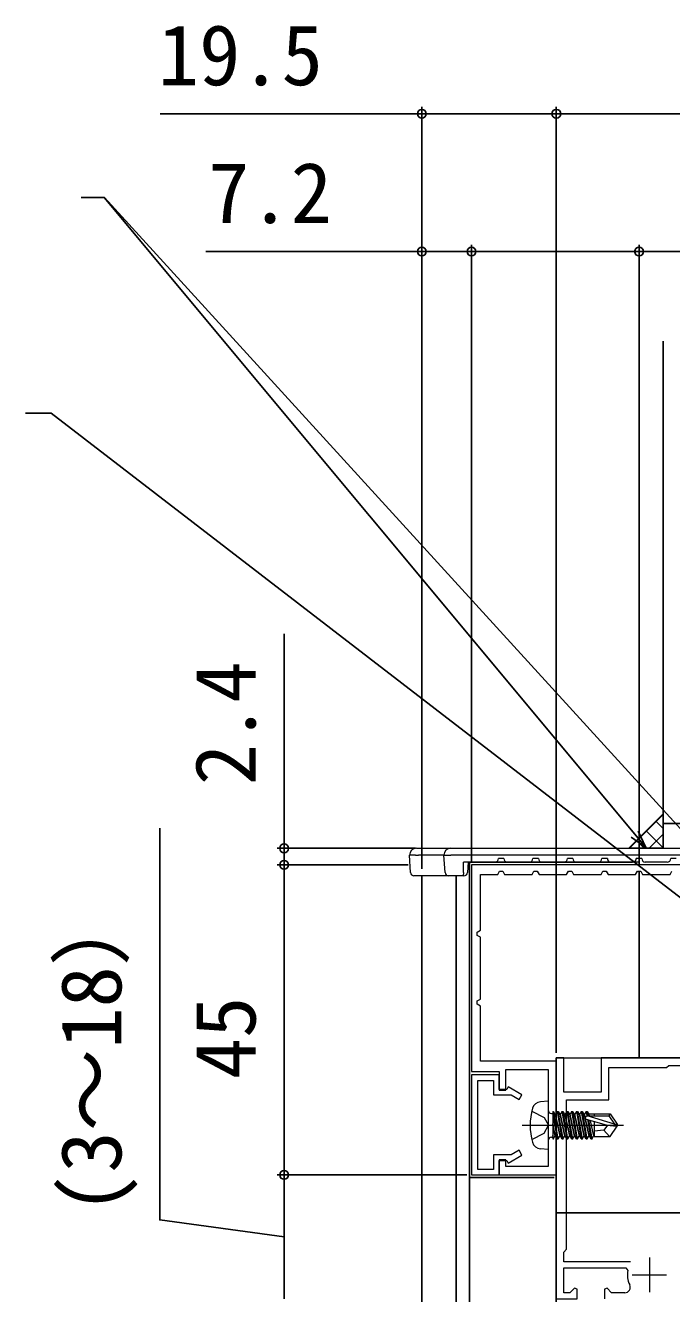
# Model space of a CAD drawing. Units: millimetres, scale not verified. Extents: x -525 to 525, y -783 to 779.
# Drawn here: x -311 to -217.2, y 304.1 to 488.2 of the extents above; entities that cross this region are included whole.
import ezdxf
from ezdxf.enums import TextEntityAlignment as Align

# ---------------------------------------------------------------- set-up
doc = ezdxf.new("R2010")
doc.units = ezdxf.units.MM
doc.header["$LTSCALE"] = 4
doc.layers.add('0-2_YKK_11', color=7, linetype='Continuous', lineweight=18)
doc.layers.add('0-5_YKK_13', color=4, linetype='Continuous', lineweight=18)
for name, color, linetype in [('0-4_YKK_12', 2, 'Continuous'), ('0-6_YKK_D', 6, 'Continuous'), ('0-8_YSS_K', 3, 'Continuous'), ('0-9_YSS_KE', 3, 'Continuous')]:
    doc.layers.add(name, color=color, linetype=linetype)
doc.styles.add('ＭＳ ゴシック', font='')
doc.styles.get('ＭＳ ゴシック').set_extended_font_data('MS Gothic')

msp = doc.modelspace()

# ---------------------------------------------------------------- linework, layer by layer
at = {"layer": '0-2_YKK_11', "color": 211}
for p, q in [((-220.449, 309.371), (-220.449, 304.371)), ((-222.949, 306.871), (-217.949, 306.871))]:
    msp.add_line(p, q, dxfattribs=at)
at = {"layer": '0-2_YKK_11', "color": 30}
for points in [[(-191.949, 366.371), (-246.249, 366.371), (-246.249, 336.371), (-242.249, 336.371), (-242.249, 333.671), (-241.249, 333.671), (-241.249, 336.671), (-235.149, 336.671), (-235.149, 322.571), (-241.249, 322.571), (-241.249, 323.571), (-242.249, 323.571), (-242.249, 321.371), (-233.949, 321.371), (-233.949, 337.871), (-244.949, 337.871), (-244.949, 345.871), (-245.449, 346.126), (-245.449, 346.616), (-244.949, 346.871), (-244.949, 355.871), (-245.449, 356.126), (-245.449, 356.616), (-244.949, 356.871), (-244.949, 364.971), (-242.449, 364.971), (-242.194, 365.471), (-241.704, 365.471), (-241.449, 364.971), (-237.449, 364.971), (-237.194, 365.471), (-236.704, 365.471), (-236.449, 364.971), (-232.449, 364.971), (-232.194, 365.471), (-231.704, 365.471), (-231.449, 364.971), (-227.449, 364.971), (-227.194, 365.471), (-226.704, 365.471)], [(-226.704, 365.471), (-226.449, 364.971), (-222.449, 364.971), (-222.194, 365.471), (-221.704, 365.471), (-221.449, 364.971), (-217.449, 364.971), (-217.194, 365.471)]]:
    msp.add_lwpolyline(points, dxfattribs=at)
at = {"layer": '0-2_YKK_11', "color": 211}
for points in [[(-152.949, 338.371), (-227.449, 338.371), (-227.449, 333.371), (-232.849, 333.371), (-232.849, 338.371), (-233.949, 338.371), (-233.949, 303.371), (-230.949, 303.371), (-230.949, 304.771), (-231.319, 304.925), (-231.973, 304.271), (-232.849, 304.271), (-232.849, 307.871), (-223.878, 307.871), (-223.584, 307.511)], [(-223.17, 308.771), (-232.849, 308.771), (-232.849, 310.171), (-232.449, 310.571), (-232.449, 332.271), (-226.349, 332.271), (-226.349, 336.971), (-217.949, 336.971), (-217.649, 337.271), (-164.849, 337.271), (-164.449, 336.871), (-154.449, 336.871), (-154.449, 304.571), (-166.75, 304.571)], [(-224.021, 304.271), (-225.925, 304.271), (-226.579, 304.925), (-226.949, 304.771), (-226.949, 303.371)]]:
    msp.add_lwpolyline(points, dxfattribs=at)
at = {"layer": '0-2_YKK_11', "color": 30}
msp.add_lwpolyline([(-246.249, 335.871), (-246.249, 321.371), (-242.249, 321.371), (-242.249, 323.471), (-241.149, 323.471), (-240.934, 323.098), (-238.949, 324.244), (-239.349, 324.937), (-240.502, 324.271), (-243.049, 324.271), (-243.049, 322.171), (-245.349, 322.171), (-245.349, 335.071), (-243.049, 335.071), (-243.049, 332.971), (-240.502, 332.971), (-239.349, 332.306), (-238.949, 332.999), (-240.934, 334.144), (-241.149, 333.771), (-242.249, 333.771), (-242.249, 335.871)], close=True, dxfattribs=at)
at = {"layer": '0-2_YKK_11', "color": 211}
for centre, radius, start, end in [((-220.449, 306.871), 3.2, 168.46306, 206.74369), ((-224.021, 305.071), 0.8, 269.99998, 26.74369)]:
    msp.add_arc(centre, radius, start, end, dxfattribs=at)
at = {"layer": '0-4_YKK_12'}
for p, q in [((-246.549, 366.771), (-222.949, 366.771)), ((-221.949, 366.771), (-221.949, 366.371)), ((-253.448, 117.599), (-253.448, 364.771)), ((-248.46, 364.771), (-248.46, 117.599)), ((-221.949, 365.471), (-221.949, 338.371)), ((-234.249, 320.971), (-246.549, 320.971)), ((-233.949, 321.071), (-233.949, 295.871)), ((-233.949, 315.871), (-152.949, 315.871)), ((-233.949, 315.871), (-233.949, 295.871))]:
    msp.add_line(p, q, dxfattribs=at)
msp.add_lwpolyline([(-246.549, 366.771), (-246.549, 320.971), (-246.549, 117.599)], dxfattribs=at)
at = {"layer": '0-5_YKK_13'}
for p, q in [((-254.249, 368.771), (-253.363, 368.771)), ((-253.363, 368.771), (-249.249, 368.771)), ((-249.249, 368.771), (-191.949, 368.771)), ((-254.355, 367.771), (-255.249, 367.771)), ((-255.094, 365.241), (-255.249, 367.771)), ((-254.355, 367.771), (-253.916, 367.771)), ((-250.249, 367.771), (-253.916, 367.771)), ((-250.249, 367.771), (-249.249, 367.771)), ((-250.094, 365.241), (-250.249, 367.771)), ((-191.949, 367.771), (-249.249, 367.771)), ((-242.849, 366.771), (-247.405, 366.771)), ((-246.749, 366.771), (-246.843, 365.241)), ((-241.549, 367.271), (-242.349, 367.271)), ((-237.849, 366.771), (-241.049, 366.771)), ((-236.549, 367.271), (-237.349, 367.271)), ((-232.849, 366.771), (-236.049, 366.771)), ((-231.549, 367.271), (-232.349, 367.271)), ((-227.849, 366.771), (-231.049, 366.771)), ((-226.549, 367.271), (-227.349, 367.271)), ((-221.949, 366.771), (-226.049, 366.771)), ((-221.549, 367.271), (-222.349, 367.271)), ((-217.849, 366.771), (-221.049, 366.771)), ((-216.549, 367.271), (-217.349, 367.271)), ((-253.706, 364.771), (-254.595, 364.771)), ((-253.555, 364.771), (-253.706, 364.771)), ((-249.595, 364.771), (-253.555, 364.771)), ((-249.249, 364.771), (-249.595, 364.771)), ((-247.534, 364.771), (-249.249, 364.771)), ((-247.342, 364.771), (-247.534, 364.771)), ((-235.147, 332.071), (-236.266, 331.973)), ((-235.147, 332.071), (-235.147, 325.071)), ((-234.647, 330.301), (-234.447, 330.301)), ((-234.447, 330.55), (-234.447, 326.592)), ((-234.447, 330.55), (-234.36, 330.55)), ((-233.66, 326.592), (-234.36, 330.55)), ((-234.36, 330.55), (-234.141, 330.171)), ((-234.141, 330.171), (-233.441, 326.971)), ((-234.053, 330.171), (-234.141, 330.171)), ((-233.834, 330.55), (-234.053, 330.171)), ((-233.353, 326.971), (-234.053, 330.171)), ((-233.834, 330.55), (-233.66, 330.55)), ((-232.96, 326.592), (-233.66, 330.55)), ((-233.66, 330.55), (-233.441, 330.171)), ((-233.441, 330.171), (-232.741, 326.971)), ((-233.353, 330.171), (-233.441, 330.171)), ((-233.134, 330.55), (-233.353, 330.171)), ((-232.653, 330.171), (-232.741, 330.171)), ((-232.434, 330.55), (-232.653, 330.171)), ((-231.953, 326.971), (-232.653, 330.171)), ((-232.434, 330.55), (-232.26, 330.55)), ((-232.434, 330.55), (-231.734, 326.592)), ((-232.26, 330.55), (-232.041, 330.171)), ((-231.56, 326.592), (-232.26, 330.55)), ((-232.041, 330.171), (-231.341, 326.971)), ((-231.953, 330.171), (-232.041, 330.171)), ((-231.734, 330.55), (-231.953, 330.171)), ((-231.253, 326.971), (-231.953, 330.171)), ((-231.734, 330.55), (-231.034, 326.592)), ((-231.734, 330.55), (-231.56, 330.55)), ((-231.56, 330.55), (-231.341, 330.171)), ((-230.86, 326.592), (-231.56, 330.55)), ((-231.341, 330.171), (-230.641, 326.971)), ((-231.253, 330.171), (-231.341, 330.171)), ((-231.034, 330.55), (-231.253, 330.171)), ((-230.553, 326.971), (-231.253, 330.171)), ((-231.034, 330.55), (-230.334, 326.592)), ((-231.034, 330.55), (-230.86, 330.55)), ((-230.86, 330.55), (-230.641, 330.171)), ((-230.16, 326.592), (-230.86, 330.55)), ((-230.641, 330.171), (-229.941, 326.971)), ((-230.553, 330.171), (-230.641, 330.171)), ((-230.334, 330.55), (-230.553, 330.171)), ((-229.853, 326.971), (-230.553, 330.171)), ((-230.334, 330.55), (-229.634, 326.592)), ((-230.334, 330.55), (-230.16, 330.55)), ((-230.16, 330.55), (-229.941, 330.171)), ((-229.46, 326.592), (-230.16, 330.55)), ((-229.941, 330.171), (-229.241, 326.971)), ((-229.853, 330.171), (-229.941, 330.171)), ((-229.634, 330.55), (-229.853, 330.171)), ((-229.153, 326.971), (-229.853, 330.171)), ((-229.634, 330.55), (-229.523, 329.92)), ((-229.634, 330.55), (-229.46, 330.55)), ((-229.348, 329.921), (-229.46, 330.55)), ((-228.447, 330.171), (-229.241, 330.171)), ((-228.447, 330.221), (-228.447, 329.921)), ((-226.352, 329.921), (-225.509, 328.721)), ((-226.159, 330.221), (-225.147, 328.721)), ((-238.9, 328.571), (-224.217, 328.571)), ((-234.447, 328.371), (-234.141, 326.971)), ((-226.653, 328.571), (-229.554, 329.431)), ((-229.43, 329.394), (-228.934, 326.592)), ((-228.76, 326.592), (-229.245, 329.339)), ((-229.046, 329.28), (-228.541, 326.971)), ((-228.447, 329.103), (-228.447, 326.921)), ((-227.047, 327.871), (-226.235, 326.921)), ((-226.653, 328.571), (-225.147, 328.571)), ((-226.653, 328.571), (-225.147, 328.421)), ((-226.159, 326.921), (-225.147, 328.421)), ((-225.509, 328.721), (-225.147, 328.721)), ((-225.147, 328.721), (-225.147, 328.421)), ((-234.647, 326.841), (-234.447, 326.841)), ((-234.36, 326.592), (-234.141, 326.971)), ((-234.053, 326.971), (-234.141, 326.971)), ((-233.66, 326.592), (-233.441, 326.971)), ((-233.353, 326.971), (-233.441, 326.971)), ((-233.134, 326.592), (-232.96, 326.592)), ((-232.96, 326.592), (-232.741, 326.971)), ((-232.653, 326.971), (-232.741, 326.971)), ((-232.26, 326.592), (-232.041, 326.971)), ((-231.953, 326.971), (-232.041, 326.971)), ((-231.734, 326.592), (-231.953, 326.971)), ((-231.734, 326.592), (-231.56, 326.592)), ((-231.56, 326.592), (-231.341, 326.971)), ((-231.253, 326.971), (-231.341, 326.971)), ((-231.034, 326.592), (-231.253, 326.971)), ((-231.034, 326.592), (-230.86, 326.592)), ((-230.86, 326.592), (-230.641, 326.971)), ((-230.553, 326.971), (-230.641, 326.971)), ((-230.334, 326.592), (-230.553, 326.971)), ((-230.334, 326.592), (-230.16, 326.592)), ((-230.16, 326.592), (-229.941, 326.971)), ((-229.853, 326.971), (-229.941, 326.971)), ((-229.634, 326.592), (-229.853, 326.971)), ((-229.634, 326.592), (-229.46, 326.592)), ((-229.46, 326.592), (-229.241, 326.971)), ((-229.153, 326.971), (-229.241, 326.971)), ((-228.934, 326.592), (-229.153, 326.971)), ((-228.934, 326.592), (-228.76, 326.592)), ((-228.76, 326.592), (-228.541, 326.971)), ((-228.453, 326.971), (-228.541, 326.971)), ((-228.447, 326.921), (-226.159, 326.921)), ((-235.147, 325.071), (-236.266, 325.169))]:
    msp.add_line(p, q, dxfattribs=at)
for points in [[(-247.422, 365.241), (-247.409, 366.422), (-247.405, 366.771)], [(-247.422, 365.241), (-247.429, 365.079), (-247.446, 364.94), (-247.473, 364.836), (-247.51, 364.779), (-247.533, 364.771), (-247.534, 364.771)], [(-237.51, 330.621), (-235.695, 329.716), (-235.086, 328.571)], [(-234.447, 330.057), (-233.834, 326.592), (-233.66, 326.592)], [(-233.834, 330.55), (-233.134, 326.592), (-233.353, 326.971)], [(-232.434, 326.592), (-232.653, 326.971), (-233.353, 330.171)], [(-233.134, 330.55), (-232.434, 326.592), (-232.26, 326.592), (-232.96, 330.55)], [(-233.134, 330.55), (-232.96, 330.55), (-232.741, 330.171), (-232.041, 326.971)], [(-225.509, 328.721), (-229.498, 329.921), (-226.352, 329.921)], [(-229.46, 330.55), (-229.241, 330.171), (-229.186, 329.921)], [(-228.447, 330.221), (-226.159, 330.221), (-226.352, 329.921)], [(-237.51, 326.521), (-235.695, 327.426), (-235.086, 328.571)], [(-233.834, 326.592), (-234.053, 326.971), (-234.447, 328.772)], [(-226.546, 328.571), (-227.047, 327.871), (-228.447, 327.731)], [(-234.447, 326.592), (-234.36, 326.592), (-234.447, 327.086)]]:
    msp.add_lwpolyline(points, dxfattribs=at)
msp.add_lwpolyline([(-233.949, 338.371), (-152.949, 338.371), (-152.949, 315.871), (-233.949, 315.871)], close=True, dxfattribs=at)
for centre, radius, start, end in [((-254.249, 367.771), 1, 90, 180), ((-249.249, 367.771), 1, 90, 180), ((-242.849, 367.271), 0.5, 270, 0), ((-241.049, 367.271), 0.5, 180, 270), ((-237.849, 367.271), 0.5, 270, 0), ((-236.049, 367.271), 0.5, 180, 270), ((-232.849, 367.271), 0.5, 270, 0), ((-231.049, 367.271), 0.5, 180, 270), ((-227.849, 367.271), 0.5, 270, 0), ((-226.049, 367.271), 0.5, 180, 270), ((-222.849, 367.271), 0.5, 270, 0), ((-221.049, 367.271), 0.5, 180, 270), ((-217.849, 367.271), 0.5, 270, 0), ((-254.595, 365.271), 0.5, 183.5, 270), ((-249.595, 365.271), 0.5, 183.5, 270), ((-247.342, 365.271), 0.5, 270, 356.5), ((-236.153, 330.678), 1.3, 95, 164.11915), ((-228.747, 328.571), 9, 164.11915, 195.88085), ((-234.647, 330.801), 0.5, 180, 270), ((-229.498, 329.673), 0.248, 90, 257.19096), ((-236.153, 326.464), 1.3, 195.88085, 265), ((-234.647, 326.341), 0.5, 90, 180)]:
    msp.add_arc(centre, radius, start, end, dxfattribs=at)
at = {"layer": '0-6_YKK_D'}
for p, q in [((-291.406, 475.371), (-253.448, 475.371)), ((-253.448, 365.771), (-253.448, 476.371)), ((-253.448, 475.371), (-233.949, 475.371)), ((-233.949, 339.071), (-233.949, 476.371)), ((-233.949, 429.371), (-233.949, 476.371)), ((-233.949, 475.371), (-152.949, 475.371)), ((-284.788, 455.371), (-253.448, 455.371)), ((-253.448, 365.771), (-253.448, 456.371)), ((-253.448, 455.371), (-246.249, 455.371)), ((-246.249, 366.871), (-246.249, 456.371)), ((-246.249, 366.871), (-246.249, 456.371)), ((-221.949, 366.471), (-221.949, 456.371)), ((-273.437, 368.771), (-273.437, 371.321)), ((-254.363, 368.771), (-274.437, 368.771)), ((-273.437, 368.771), (-273.437, 366.371)), ((-255.449, 366.371), (-274.437, 366.371)), ((-256.449, 366.371), (-274.437, 366.371)), ((-273.437, 366.371), (-273.437, 321.371)), ((-273.437, 366.371), (-273.437, 363.821)), ((-246.949, 321.371), (-274.437, 321.371)), ((-247.803, 321.371), (-274.437, 321.371)), ((-273.437, 321.371), (-273.437, 303.371))]:
    msp.add_line(p, q, dxfattribs=at)
for points in [[(-220.95, 368.872), (-222.581, 370.831), (-299.527, 463.239), (-302.877, 463.239)], [(-193.078, 346.538), (-194.796, 348.422), (-299.502, 463.208)], [(-246.249, 455.371), (-221.949, 455.371), (-177.331, 455.371)], [(-188.348, 340.326), (-190.367, 341.882), (-307.211, 431.943), (-310.961, 431.943)], [(-273.437, 399.887), (-273.437, 368.771), (-273.437, 366.371)], [(-273.437, 312.371), (-291.469, 314.831), (-291.469, 371.694)], [(-222.056, 371.268), (-220.95, 368.872), (-223.106, 370.394)]]:
    msp.add_lwpolyline(points, dxfattribs=at)
for centre in [(-253.448, 475.371), (-233.949, 475.371), (-233.949, 475.371), (-253.448, 455.371), (-246.249, 455.371), (-246.249, 455.371), (-221.949, 455.371), (-273.437, 368.771), (-273.437, 366.371), (-273.437, 366.371), (-273.437, 321.371), (-273.437, 321.371)]:
    msp.add_circle(centre, 0.637, dxfattribs=at)
at = {"layer": '0-8_YSS_K'}
for p, q in [((-223.334, 368.771), (-218.449, 373.656)), ((-218.449, 371.659), (-219.505, 372.716)), ((-218.449, 368.831), (-220.92, 371.302)), ((-220.505, 368.772), (-218.449, 370.827)), ((-221.218, 368.772), (-222.334, 369.887))]:
    msp.add_line(p, q, dxfattribs=at)
msp.add_lwpolyline([(-218.449, 373.772), (-223.45, 368.771), (-218.449, 373.771)], dxfattribs=at)
msp.add_lwpolyline([(-218.449, 373.772), (-223.45, 368.771), (-218.449, 368.771)], close=True, dxfattribs=at)
at = {"layer": '0-9_YSS_KE'}
for p in [(-218.449, 442.37), (-199.449, 372.371)]:
    msp.add_line(p, (-218.449, 372.371), dxfattribs=at)

# ---------------------------------------------------------------- texts
at = {"layer": '0-6_YKK_D', "style": 'ＭＳ ゴシック'}
for s, p in [('19.5', (-291.747, 476.871)), ('7.2', (-284.448, 456.871))]:
    msp.add_text(s, height=8.798, dxfattribs=at).set_placement(p, align=Align.BOTTOM_LEFT)
for s, p in [('2.4', (-274.937, 377.933)), ('(3～18）', (-294.401, 315.717)), ('45', (-274.937, 335.28))]:
    msp.add_text(s, height=8.798, rotation=90, dxfattribs=at).set_placement(p, align=Align.BOTTOM_LEFT)

doc.saveas('drawing.dxf')
